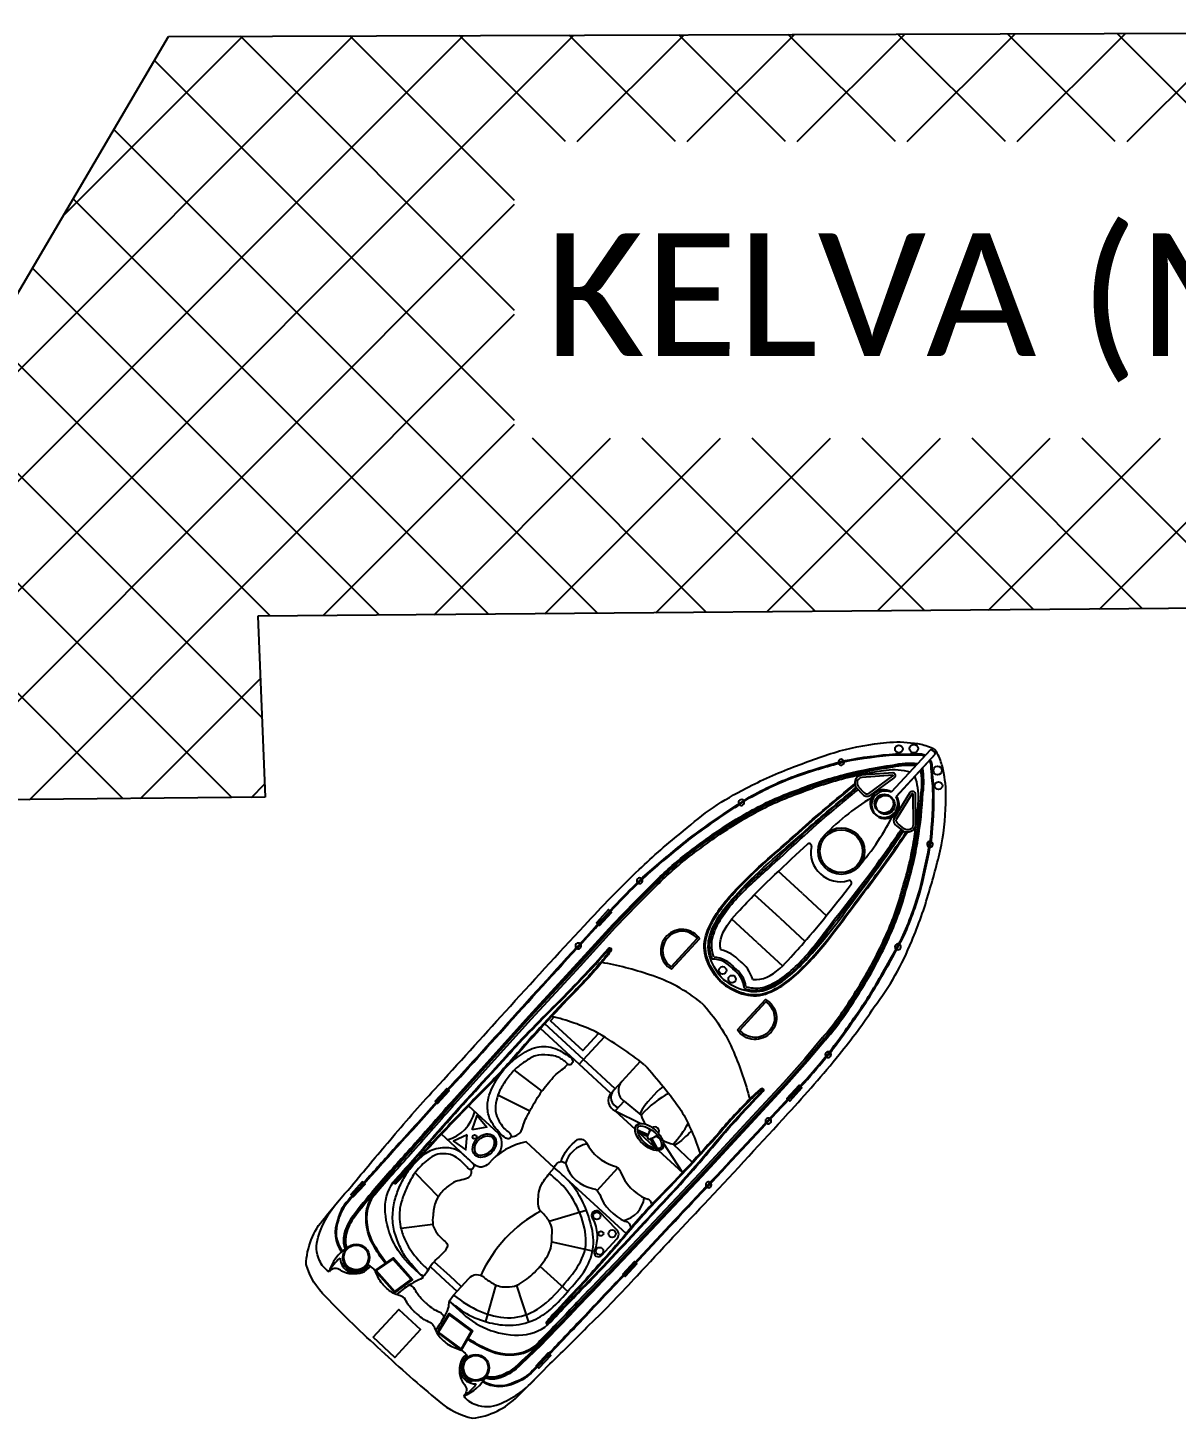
# Model space of a CAD drawing. Header units: metres. Extents: x 261354 to 266452, y 2168453 to 2172813.
# Drawn here: x 261950.1 to 262043.9, y 2168821.2 to 2168934.7 of the extents above; entities that cross this region are included whole.
import ezdxf

# ---------------------------------------------------------------- set-up
doc = ezdxf.new("R2010")
doc.units = ezdxf.units.M
doc.layers.add('PORT', color=5, linetype='Continuous')
doc.styles.get("Standard").update_dxf_attribs({"font": 'calibri.ttf'})

msp = doc.modelspace()

# ---------------------------------------------------------------- linework, layer by layer
at = {"color": 32, "true_color": 0xcd6928}
for p, q in [((262013.34, 2168864.01), (262011.36, 2168865.84)), ((262011.49, 2168862.01), (262009.42, 2168863.91)), ((262013.34, 2168864.01), (262015.32, 2168862.19)), ((262009.64, 2168860), (262007.57, 2168861.91)), ((262011.49, 2168862.01), (262013.56, 2168860.1)), ((262009.64, 2168860), (262011.71, 2168858.09)), ((261995.12, 2168850.07), (261991.95, 2168852.99)), ((261995.47, 2168850.45), (261992.3, 2168853.37)), ((261989.79, 2168849.57), (261992.07, 2168847.87)), ((261988.48, 2168847.56), (261991.09, 2168846.26)), ((261998.79, 2168847.05), (261998.06, 2168846.27)), ((261998.06, 2168846.27), (261999.69, 2168844.77)), ((261998.06, 2168846.27), (262000.16, 2168845.22)), ((262000.75, 2168844.3), (261999.88, 2168844.67)), ((262000.69, 2168844.16), (261999.92, 2168844.48)), ((262000.06, 2168844.42), (262001.21, 2168843.36)), ((262000.9, 2168843.97), (262001.3, 2168843.2)), ((262001.03, 2168844.04), (262001.48, 2168843.18)), ((262001.58, 2168843.02), (262003.54, 2168841.22)), ((262001.98, 2168843.65), (262003.54, 2168841.22)), ((261996.57, 2168839.75), (261998.28, 2168841.61)), ((261981.71, 2168841.21), (261983.61, 2168839.25)), ((261993.67, 2168841.1), (261998.94, 2168836.24)), ((261992.66, 2168837.24), (261995.69, 2168838.16)), ((261980.56, 2168836.68), (261983.17, 2168837)), ((261992.88, 2168835.56), (261996.2, 2168834.82)), ((261975.88, 2168833.9), (261975.81, 2168833.87)), ((261983.27, 2168833.94), (261984.54, 2168832.78)), ((261982.95, 2168833.54), (261984.19, 2168832.39)), ((261985.49, 2168831.9), (261984.54, 2168832.78)), ((261991.91, 2168833.57), (261994.18, 2168831.51)), ((261985.14, 2168831.52), (261984.19, 2168832.39)), ((261988.3, 2168832.04), (261987.46, 2168829.05)), ((261989.99, 2168832.01), (261990.98, 2168829.01)), ((261986.37, 2168824.24), (261986.34, 2168824.16))]:
    msp.add_line(p, q, dxfattribs=at)
for points in [[(261978.94, 2168826.7, -0.01736), (261974.42, 2168831.07, -0.12634), (261972.81, 2168833.7, -0.172899), (261974.31, 2168837.51, -0.013884), (261976.52, 2168840.11, -0.008973), (261979.65, 2168843.84, -0.01509), (261983.32, 2168848.03, 0.002245), (261989.09, 2168854.38, -0.003342), (261995.54, 2168861.4, -0.016984), (262000, 2168865.96, -0.024546), (262003.64, 2168869.12, -0.067942), (262008.74, 2168872.6, -0.033948), (262012.63, 2168874.34, -0.022001), (262016.38, 2168875.65, -0.042872), (262020.21, 2168876.34, -0.059514), (262022.46, 2168876.29, -0.046364), (262023.55, 2168876.05, -0.104882), (262024.15, 2168875.74, -0.104882)], [(261978.94, 2168826.7, 0.01736), (261983.66, 2168822.55, 0.12634), (261986.41, 2168821.16, 0.172899), (261990.09, 2168822.96, 0.013884), (261992.5, 2168825.38, 0.008973), (261995.96, 2168828.8, 0.01509), (261999.84, 2168832.79, -0.002245), (262005.71, 2168839.06, 0.003342), (262012.18, 2168846.06, 0.016984), (262016.36, 2168850.87, 0.024546), (262019.21, 2168854.75, 0.067942), (262022.27, 2168860.12, 0.033948), (262023.69, 2168864.15, 0.022001), (262024.7, 2168867.98, 0.042872), (262025.07, 2168871.86, 0.059514), (262024.84, 2168874.1, 0.046364), (262024.51, 2168875.16, 0.104882), (262024.15, 2168875.74, 0.104882)], [(261980.4, 2168843.61, 0.006425), (261983.91, 2168847.52, 0.002217), (261989.67, 2168853.86, -0.003368), (261996.14, 2168860.95, -0.024633), (262000.32, 2168865.33, -0.015037), (262003.37, 2168867.91, -0.025439), (262005.14, 2168869.27, -0.013843), (262008.99, 2168871.87, -0.040266), (262012.94, 2168873.7, -0.016729), (262016.84, 2168874.87, -0.029739), (262020.95, 2168875.41, 0.01525), (262022.9, 2168875.42, -0.132389), (262023.25, 2168875.36, -0.028442), (262023.38, 2168875.29, -0.028442)], [(261980.46, 2168843.56, 0.006424), (261983.97, 2168847.47, 0.002217), (261989.73, 2168853.81, -0.003368), (261996.2, 2168860.9, -0.024633), (262000.37, 2168865.27, -0.015038), (262003.42, 2168867.85, -0.025461), (262005.19, 2168869.21, -0.013839), (262009.03, 2168871.81, -0.040238), (262012.97, 2168873.63, -0.016715), (262016.85, 2168874.79, -0.029693), (262020.95, 2168875.34, 0.015234), (262022.9, 2168875.34, -0.134036), (262023.22, 2168875.29, -0.024879), (262023.32, 2168875.24, -0.024879)], [(261995.62, 2168829.58, -0.006424), (261999.23, 2168833.39, -0.002217), (262005.08, 2168839.65, 0.003368), (262011.63, 2168846.68, 0.024633), (262015.65, 2168851.19, 0.015038), (262017.97, 2168854.44, 0.025461), (262019.18, 2168856.31, 0.013839), (262021.46, 2168860.35, 0.040238), (262022.95, 2168864.42, 0.016715), (262023.8, 2168868.39, 0.029693), (262024.01, 2168872.52, -0.015234), (262023.86, 2168874.46, 0.134036), (262023.78, 2168874.77, 0.024879), (262023.72, 2168874.87, 0.024879)], [(261995.68, 2168829.53, -0.006425), (261999.29, 2168833.34, -0.002217), (262005.14, 2168839.6, 0.003368), (262011.69, 2168846.62, 0.024633), (262015.71, 2168851.14, 0.015037), (262018.04, 2168854.4, 0.025439), (262019.25, 2168856.27, 0.013843), (262021.53, 2168860.32, 0.040266), (262023.03, 2168864.4, 0.016729), (262023.88, 2168868.38, 0.029739), (262024.09, 2168872.52, -0.01525), (262023.94, 2168874.46, 0.132389), (262023.84, 2168874.81, 0.028442), (262023.77, 2168874.93, 0.028442)], [(262001.26, 2168864.93, -0.031596), (262003.91, 2168867.27, -0.004928), (262005.8, 2168868.67, -0.02844), (262009.28, 2168870.84, -0.042875), (262013.04, 2168872.51, -0.035347), (262016.96, 2168873.77, -0.024093), (262020.72, 2168874.5, -0.079837), (262022.76, 2168874.63)], [(262001.32, 2168864.87, -0.031592), (262003.96, 2168867.2, -0.004926), (262005.84, 2168868.61, -0.028436), (262009.31, 2168870.77, -0.042895), (262013.07, 2168872.44, -0.035363), (262016.98, 2168873.7, -0.024111), (262020.73, 2168874.42, -0.077658), (262022.69, 2168874.56, -0.077658)], [(262001.37, 2168864.82, -0.031588), (262004, 2168867.14, -0.004924), (262005.89, 2168868.55, -0.028433), (262009.35, 2168870.71, -0.042917), (262013.1, 2168872.37, -0.035379), (262017, 2168873.63, -0.02413), (262020.74, 2168874.35, -0.075408), (262022.63, 2168874.48, -0.075408)], [(262001.48, 2168864.71, -0.031581), (262004.1, 2168867.02, -0.00492), (262005.98, 2168868.42, -0.028426), (262009.42, 2168870.57, -0.042959), (262013.15, 2168872.23, -0.035411), (262017.03, 2168873.48, -0.028829), (262020.18, 2168874.09, -0.092336), (262022.14, 2168873.95, -0.080328)], [(262014.99, 2168852.25, 0.031581), (262017.09, 2168855.04, 0.00492), (262018.33, 2168857.03, 0.028426), (262020.19, 2168860.64, 0.042959), (262021.54, 2168864.49, 0.035411), (262022.47, 2168868.46, 0.028829), (262022.82, 2168871.65, 0.092336), (262022.54, 2168873.59, 0.080328)], [(262015.11, 2168852.15, 0.031588), (262017.22, 2168854.96, 0.004924), (262018.46, 2168856.95, 0.028433), (262020.33, 2168860.58, 0.042917), (262021.69, 2168864.45, 0.035379), (262022.62, 2168868.44, 0.02413), (262023.04, 2168872.23, 0.075408), (262023.02, 2168874.12, 0.075408)], [(262015.17, 2168852.1, 0.031592), (262017.28, 2168854.92, 0.004926), (262018.53, 2168856.91, 0.028436), (262020.4, 2168860.55, 0.042895), (262021.76, 2168864.43, 0.035363), (262022.7, 2168868.43, 0.024111), (262023.12, 2168872.22, 0.077658), (262023.09, 2168874.19, 0.077658)], [(262015.23, 2168852.05, 0.031596), (262017.35, 2168854.88, 0.004928), (262018.59, 2168856.87, 0.02844), (262020.47, 2168860.52, 0.042875), (262021.84, 2168864.41, 0.035347), (262022.78, 2168868.41, 0.024093), (262023.19, 2168872.22, 0.079837), (262023.16, 2168874.26)], [(262017.79, 2168872.6), (262018.22, 2168872.15, 0.382221), (262018.88, 2168872.02), (262020.81, 2168873.43, 0.786544), (262020.74, 2168873.86), (262018.17, 2168873.67, 0.616464), (262017.79, 2168872.6, 3.844907)], [(262021.54, 2168869.15), (262021.05, 2168869.53, -0.382221), (262020.87, 2168870.18), (262022.12, 2168872.22, -0.786544), (262022.55, 2168872.19), (262022.58, 2168869.61, -0.616464), (262021.54, 2168869.15, -3.844907)], [(262001.26, 2168864.93), (261999.65, 2168863.33), (261997.83, 2168861.44), (261994.95, 2168858.28), (261990.98, 2168853.97), (261984.68, 2168846.98, -0.002601), (261981.3, 2168843.15, 0.004411), (261978.42, 2168839.89, 0.013009), (261976.55, 2168837.56, 0.113396), (261975.88, 2168836.01, 0.146005), (261976, 2168834.98, 1.595219)], [(262001.32, 2168864.87), (261999.7, 2168863.28), (261997.89, 2168861.39), (261995.01, 2168858.23), (261991.03, 2168853.92), (261984.74, 2168846.93, -0.002601), (261981.36, 2168843.1, 0.004411), (261978.48, 2168839.84, 0.013003), (261976.61, 2168837.52, 0.113337), (261975.96, 2168835.99, 0.144821), (261976.07, 2168835.03, 0.138987)], [(262001.37, 2168864.82), (261999.76, 2168863.23), (261997.94, 2168861.34), (261995.07, 2168858.18), (261991.09, 2168853.87), (261984.8, 2168846.88, -0.002601), (261981.41, 2168843.05, 0.00441), (261978.54, 2168839.79, 0.012997), (261976.67, 2168837.47, 0.113276), (261976.04, 2168835.98, 0.142458), (261976.13, 2168835.07, 0.142458)], [(262001.48, 2168864.71), (261999.87, 2168863.12), (261998.05, 2168861.23), (261995.18, 2168858.08), (261991.2, 2168853.76), (261984.91, 2168846.78, -0.002601), (261981.53, 2168842.94, 0.00441), (261978.66, 2168839.69, 0.002867), (261978.24, 2168839.19, 0.002867)], [(262002.66, 2168857.83), (262004.95, 2168860.31, 0.483063), (262002.27, 2168860.54, 0.50024), (262002.66, 2168857.83, 0.418424)], [(261982.41, 2168832.64), (261981.39, 2168833.58, -0.202722), (261979.26, 2168838.32, -0.178768), (261980.13, 2168840.69, 0.010028), (261983.29, 2168844.27, -0.005356), (261988.58, 2168850.1, -0.016605), (261992.97, 2168854.72, 0.018921), (261997.51, 2168859.53, -0.925873), (261997.72, 2168859.38, -0.041202), (261997.01, 2168858.44, -0.024461), (261994.45, 2168855.65, 0.012888), (261989.53, 2168850.25, -0.019359), (261986.57, 2168847.17, 0.002375), (261983.15, 2168843.6, -0.006386), (261981.03, 2168841.27, -0.013656), (261980.17, 2168840.35, -0.862706), (261979.97, 2168840.49, 0.648089)], [(261980.04, 2168840.45, -0.016488), (261980.18, 2168840.64, 0.010023), (261983.34, 2168844.22, -0.005356), (261988.64, 2168850.05, -0.016607), (261993.02, 2168854.67, 0.018921), (261997.57, 2168859.48, 0.01143), (261997.57, 2168859.48, -0.913283), (261997.66, 2168859.42, -0.041174), (261996.95, 2168858.49, -0.024478), (261994.39, 2168855.71, 0.012889), (261989.47, 2168850.3, -0.019362), (261986.52, 2168847.22, 0.002377), (261983.09, 2168843.65, -0.006391), (261980.97, 2168841.32, -0.013664), (261980.11, 2168840.41, 0.000701), (261980.11, 2168840.41, -0.819976), (261980.04, 2168840.45, -0.819976)], [(262005.1, 2168855.08, 0.096403), (262000.86, 2168857.37, 0.040538), (261996.95, 2168858.37, 1.92312)], [(262008.04, 2168852.87), (262010.33, 2168855.35, -0.483063), (262010.78, 2168852.69, -0.50024), (262008.04, 2168852.87, -0.418424)], [(262005.1, 2168855.08, -0.096403), (262007.73, 2168851.04, -0.040538), (262009.04, 2168847.22, -1.92312)], [(262000.45, 2168850.03, 0.033687), (261996.48, 2168852.71, 0.051879), (261992.85, 2168853.97, 1.92312)], [(262015.23, 2168852.05), (262013.77, 2168850.31), (262012.03, 2168848.35), (262009.12, 2168845.22), (262005.14, 2168840.91), (261998.69, 2168834.07, 0.002601), (261995.14, 2168830.39, -0.004411), (261992.13, 2168827.26, -0.013009), (261989.96, 2168825.2, -0.113396), (261988.46, 2168824.41, -0.146005), (261987.43, 2168824.44, -1.595219)], [(262015.17, 2168852.1), (262013.71, 2168850.36), (262011.98, 2168848.4), (262009.06, 2168845.28), (262005.09, 2168840.96), (261998.63, 2168834.12, 0.002601), (261995.09, 2168830.44, -0.004411), (261992.08, 2168827.31, -0.013003), (261989.91, 2168825.26, -0.113337), (261988.44, 2168824.48, -0.144821), (261987.47, 2168824.51, -0.138987)], [(262015.11, 2168852.15), (262013.66, 2168850.41), (262011.92, 2168848.45), (262009.01, 2168845.33), (262005.03, 2168841.01), (261998.58, 2168834.17, 0.002601), (261995.03, 2168830.49, -0.00441), (261992.02, 2168827.36, -0.012997), (261989.86, 2168825.31, -0.113276), (261988.42, 2168824.56, -0.142458), (261987.51, 2168824.58, -0.142458)], [(262014.99, 2168852.25), (262013.54, 2168850.51), (262011.81, 2168848.55), (262008.89, 2168845.43), (262004.92, 2168841.12), (261998.47, 2168834.28, 0.002601), (261994.92, 2168830.6, -0.00441), (261991.91, 2168827.47, -0.002867), (261991.45, 2168827.01, -0.002867)], [(262000.09, 2168850.28), (261998.59, 2168848.65, 0.462925), (261998.79, 2168847.05), (262000.17, 2168845.92)], [(262000.45, 2168850.03, -0.033687), (262003.44, 2168846.29, -0.051879), (262004.99, 2168842.78, -1.92312)], [(261998.59, 2168848.65), (261997.94, 2168847.94, 0.545737), (261998.3, 2168846.53, 0.282905)], [(261984.48, 2168830.73), (261985.6, 2168829.7, 0.202722), (261990.5, 2168827.96, 0.178768), (261992.79, 2168829.02, -0.010028), (261996.1, 2168832.46, 0.005356), (262001.48, 2168838.21, 0.016605), (262005.73, 2168842.96, -0.018921), (262010.15, 2168847.87, 0.925873), (262009.99, 2168848.07, 0.041202), (262009.11, 2168847.29, 0.024461), (262006.54, 2168844.5, -0.012888), (262001.56, 2168839.16, 0.019359), (261998.72, 2168835.97, -0.002375), (261995.44, 2168832.26, 0.006386), (261993.29, 2168829.97, 0.013656), (261992.45, 2168829.03, 0.862706), (261992.6, 2168828.85, -0.648089)], [(261992.56, 2168828.91, 0.016488), (261992.73, 2168829.07, -0.010023), (261996.04, 2168832.51, 0.005356), (262001.43, 2168838.26, 0.016607), (262005.67, 2168843.01, -0.018921), (262010.1, 2168847.93, -0.01143), (262010.1, 2168847.93, 0.913283), (262010.04, 2168848.01, 0.041174), (262009.17, 2168847.23, 0.024478), (262006.6, 2168844.45, -0.012889), (262001.61, 2168839.11, 0.019362), (261998.78, 2168835.92, -0.002377), (261995.5, 2168832.21, 0.006391), (261993.35, 2168829.91, 0.013664), (261992.5, 2168828.98, -0.000701), (261992.5, 2168828.98, 0.819976), (261992.56, 2168828.91, 0.819976)], [(261997.94, 2168847.94), (261997.7, 2168847.69, 0.516839), (261998.06, 2168846.27, 0.282905)], [(261986.08, 2168846.66), (261988.49, 2168844.45, -0.406088), (261988.23, 2168842.47)], [(261993.06, 2168841.61), (261990.77, 2168843.73, 0.158322), (261987.72, 2168841.97, -0.417676), (261986.56, 2168841.86), (261983.86, 2168844.35)], [(261993.63, 2168842.13, -0.164009), (261994.98, 2168843.91, -0.407559), (261995.71, 2168843.64, 0.20466), (261997.92, 2168841.78, -0.28657), (261998.5, 2168841.27, 0.198759), (262000.55, 2168839.1, -0.45148), (262001, 2168838.51, -1.463971)], [(261980.4, 2168843.61, -0.002942), (261977.85, 2168840.77, 0.002013), (261976.24, 2168838.95, 0.130442), (261975.39, 2168837.38, 0.261246), (261975.71, 2168834.74, 0.209197)], [(261980.46, 2168843.56, -0.002941), (261977.91, 2168840.72, 0.002014), (261976.3, 2168838.89, 0.130992), (261975.46, 2168837.36, 0.261832), (261975.77, 2168834.78, 0.261832)], [(261984.48, 2168830.73), (261984.86, 2168831.22), (261986.11, 2168832.58, -0.448043), (261987.34, 2168832.64, 0.025561), (261988.14, 2168832.12, 0.15676), (261989.22, 2168831.9, 0.144288), (261990.03, 2168832.03, 0.079427), (261991.3, 2168832.92, 0.054179), (261992.42, 2168834.25, 0.127294), (261992.88, 2168835.58, -0.025195), (261992.91, 2168836.54, 0.112656), (261992.66, 2168837.25, 0.061652), (261992.07, 2168837.98, -0.222278), (261991.77, 2168838.68, -0.049109), (261991.8, 2168839.41, -0.09997), (261992, 2168840.18, -0.045992), (261992.67, 2168841.14), (261993.06, 2168841.61)], [(261993.06, 2168841.61, -0.291269), (261993.64, 2168842.13, -0.299867), (261994.05, 2168841.84, 0.273478), (261996.21, 2168839.92, -0.28657), (261996.79, 2168839.42, 0.198759), (261998.85, 2168837.25, -0.45148), (261999.29, 2168836.65, -1.463971)], [(261979.34, 2168833.86, -0.043334), (261978.35, 2168835.38, -0.18333), (261977.85, 2168838.25, -0.123985), (261978.92, 2168840.12, 0.015377), (261979.87, 2168841.31)], [(261979.27, 2168833.82, -0.043195), (261978.28, 2168835.34, -0.183415), (261977.78, 2168838.27, -0.094511), (261978.52, 2168839.77)], [(261974.69, 2168833.12, -0.164393), (261973.91, 2168834.04, -0.188684), (261973.79, 2168835.94, -0.10758), (261975.52, 2168838.98)], [(261995.68, 2168829.53, 0.002942), (261993.05, 2168826.76, -0.002013), (261991.36, 2168825.01, -0.130442), (261989.87, 2168824.03, -0.261246), (261987.21, 2168824.13, -0.209197)], [(261995.62, 2168829.58, 0.002941), (261992.99, 2168826.81, -0.002014), (261991.31, 2168825.06, -0.130992), (261989.84, 2168824.1, -0.261832), (261987.25, 2168824.19, -0.261832)], [(261986.04, 2168827.68, 0.043334), (261987.63, 2168826.82, 0.18333), (261990.54, 2168826.55, 0.123985), (261992.31, 2168827.77, -0.015377), (261993.42, 2168828.81)], [(261986, 2168827.61, 0.043195), (261987.6, 2168826.75, 0.183415), (261990.56, 2168826.48, 0.094511), (261992, 2168827.34)], [(261985.68, 2168822.98, 0.164393), (261986.66, 2168822.28, 0.188684), (261988.57, 2168822.31, 0.10758), (261991.45, 2168824.29)]]:
    msp.add_lwpolyline(points, format="xyb", dxfattribs=at)
for points in [[(262023.8, 2168875.75), (262020.59, 2168872.28)], [(262020.62, 2168872.3), (262023.8, 2168875.75)], [(262024.19, 2168875.39), (262020.99, 2168871.91)], [(262021.01, 2168871.94), (262024.19, 2168875.39)], [(261997.62, 2168862.6), (261997.52, 2168862.69), (261996.53, 2168861.62), (261996.63, 2168861.52)], [(261996.69, 2168861.47), (261996.76, 2168861.4), (261997.76, 2168862.47), (261997.67, 2168862.55)], [(261993.05, 2168853.92), (261992.78, 2168853.62), (261995.41, 2168851.2), (261996.7, 2168852.58)], [(261997.7, 2168847.69), (261995.12, 2168850.07), (261997.18, 2168852.3)], [(261998.05, 2168848.07), (261995.47, 2168850.45)], [(261984.36, 2168848.02), (261984.29, 2168848.08), (261983.34, 2168847.05), (261983.43, 2168846.97)], [(261983.49, 2168846.92), (261983.54, 2168846.87), (261984.49, 2168847.9), (261984.42, 2168847.96)], [(262012.15, 2168847.21), (262012.08, 2168847.28), (262013.07, 2168848.36), (262013.15, 2168848.28)], [(262013.21, 2168848.23), (262013.3, 2168848.14), (262012.31, 2168847.06), (262012.21, 2168847.16)], [(262002.78, 2168843.55), (262004.34, 2168842.08)], [(261977.51, 2168840.38), (261977.4, 2168840.47), (261976.45, 2168839.43), (261976.57, 2168839.32)], [(261976.63, 2168839.26), (261976.66, 2168839.23), (261977.62, 2168840.27), (261977.56, 2168840.32)], [(261998.73, 2168832.87), (261998.67, 2168832.92), (261999.62, 2168833.95), (261999.69, 2168833.89)], [(261999.74, 2168833.84), (261999.82, 2168833.77), (261998.87, 2168832.74), (261998.78, 2168832.82)], [(261991.65, 2168825.41), (261991.61, 2168825.45), (261992.57, 2168826.49), (261992.63, 2168826.43)], [(261992.69, 2168826.38), (261992.79, 2168826.29), (261991.83, 2168825.25), (261991.71, 2168825.36)]]:
    msp.add_lwpolyline(points, dxfattribs=at)
for points in [[(262017.93, 2168872.73), (262018.36, 2168872.27, 0.383069), (262018.77, 2168872.18), (262020.72, 2168873.61, 0.853636), (262020.73, 2168873.66), (262018.19, 2168873.48, 0.613527)], [(262021.66, 2168869.3), (262021.16, 2168869.69, -0.383069), (262021.04, 2168870.09), (262022.31, 2168872.15, -0.853636), (262022.36, 2168872.16), (262022.39, 2168869.61, -0.613527)], [(262002.63, 2168858.03), (262004.75, 2168860.33, 0.460147), (262002.38, 2168860.43, 0.47706)], [(262008.24, 2168852.86), (262010.36, 2168855.15, -0.460147), (262010.66, 2168852.8, -0.47706)], [(261996.75, 2168838.03, 0.917705), (261996.22, 2168837.44, -0.209704), (261996.37, 2168834.84, 0.850912), (261996.93, 2168834.45), (261998.18, 2168835.81, 0.435659), (261998.17, 2168836.56)]]:
    msp.add_lwpolyline(points, format="xyb", close=True, dxfattribs=at)
for points in [[(261986.37, 2168844.72), (261986.78, 2168845.87), (261987.57, 2168844.94)], [(261985.96, 2168844.29), (261984.85, 2168843.78), (261985.85, 2168843.07)], [(261980.05, 2168831.39), (261981.49, 2168832.47), (261979.91, 2168834.26), (261978.42, 2168833.22)], [(261980.06, 2168831.5), (261981.38, 2168832.48), (261979.9, 2168834.16), (261978.53, 2168833.21)], [(261978.28, 2168827.77), (261980.39, 2168830.05), (261982.16, 2168828.41), (261980.06, 2168826.13)], [(261983.53, 2168828.18), (261984.48, 2168829.71), (261986.4, 2168828.29), (261985.48, 2168826.71)], [(261983.63, 2168828.2), (261984.5, 2168829.6), (261986.3, 2168828.27), (261985.46, 2168826.82)]]:
    msp.add_lwpolyline(points, close=True, dxfattribs=at)
for centre, radius in [((262021.22, 2168875.81), 0.313), ((262022.45, 2168875.84), 0.349), ((262024.39, 2168874.05), 0.349), ((262024.46, 2168872.82), 0.313), ((262020.01, 2168871.35), 0.771), ((262020.12, 2168871.25), 0.771), ((262016.52, 2168867.47), 1.9), ((262016.52, 2168867.47), 1.9), ((262016.52, 2168867.47), 1.74), ((262016.52, 2168867.47), 1.74), ((262006.83, 2168857.73), 0.305), ((262007.6, 2168857.02), 0.305), ((261986.57, 2168844.13), 0.163), ((261996.55, 2168837.69), 0.304), ((261996.89, 2168836.24), 0.197), ((261997.81, 2168836.23), 0.304), ((261976.9, 2168834.29), 1.09), ((261976.9, 2168834.29), 1.01), ((261996.78, 2168834.81), 0.304), ((261986.67, 2168825.28), 1.09), ((261986.67, 2168825.28), 1.01)]:
    msp.add_circle(centre, radius, dxfattribs=at)
for centre, radius, start, end in [((262023.75, 2168875.3), 0.456, 11.2323, 83.4176), ((262023.75, 2168875.3), 0.456, 11.2323, 83.4176), ((262016.51, 2168874.73), 0.237, 27.5554, 182.6974), ((262016.51, 2168874.73), 0.237, 201.3352, 8.9176), ((262020.01, 2168871.35), 1.13, 57.2089, 29.6585), ((262020.12, 2168871.25), 1.13, 64.9914, 37.441), ((262008.36, 2168871.44), 0.237, 38.9408, 207.0365), ((262008.36, 2168871.44), 0.237, 225.6715, 20.3057), ((262029.55, 2168854.69), 20.14, 120.6523, 135.7231), ((262002.73, 2168879.42), 20.14, 318.9268, 333.9976), ((262013.89, 2168867.89), 0.202, 346.5196, 132.9873), ((262016.31, 2168867.34), 2.28, 167.2642, 229.0653), ((262023.76, 2168868.04), 0.237, 85.7323, 253.3147), ((262023.76, 2168868.04), 0.237, 271.9525, 67.0945), ((262016.41, 2168867.25), 2.28, 225.5846, 287.3857), ((262000.05, 2168865.05), 0.237, 48.6445, 219.0511), ((262000.05, 2168865.05), 0.237, 237.71, 29.9856), ((262017.16, 2168864.88), 0.202, 321.6626, 108.1303), ((261995.04, 2168859.73), 0.237, 52.355, 222.4542), ((261995.04, 2168859.73), 0.237, 241.1143, 33.6949), ((262021.14, 2168859.65), 0.237, 74.3442, 228.9784), ((262021.14, 2168859.65), 0.237, 247.6134, 55.7091), ((262005.98, 2168856.51), 2.15, 38.6134, 89.8205), ((262005.98, 2168856.51), 2.3, 38.6134, 86.3632), ((262006.08, 2168856.57), 2.89, 41.5985, 78.2008), ((262006.46, 2168856.07), 2.15, 4.8294, 56.0365), ((262006.46, 2168856.07), 2.3, 8.2867, 56.0365), ((262006.51, 2168856.18), 2.89, 16.4491, 53.0514), ((262015.45, 2168850.85), 0.237, 64.6643, 216.9399), ((262015.45, 2168850.85), 0.237, 235.5988, 46.0054), ((261983.54, 2168846.92), 3.12, 284.7935, 346.681), ((262003.55, 2168847.01), 3.55, 197.9499, 211.3009), ((262010.56, 2168845.43), 0.237, 60.955, 213.5355), ((262010.56, 2168845.43), 0.237, 232.1957, 42.2948), ((262000.84, 2168844.12), 0.166, 137.3249, 317.3249), ((262001.94, 2168843.99), 1.24, 142.9275, 168.9203), ((262003.55, 2168847.01), 3.55, 217.2741, 221.514), ((262000.63, 2168845.2), 1.24, 285.7296, 313.3696), ((262001.94, 2168843.99), 1.24, 133.4404, 133.7097), ((262001.29, 2168844.6), 0.347, 328.1272, 126.4728), ((262003.55, 2168847.01), 3.55, 232.2274, 238.5668), ((262000.63, 2168845.2), 1.24, 320.9402, 321.2095), ((261996.16, 2168841.36), 2.24, 100.525, 164.7291), ((262003.55, 2168847.01), 3.55, 242.7591, 257.5149), ((262005.68, 2168840.22), 0.237, 58.5469, 214.7961), ((262005.68, 2168840.22), 0.237, 233.4203, 39.9227), ((261998.21, 2168839.47), 2.24, 283.9494, 352.0969), ((261997.26, 2168828.23), 11.17, 118.2245, 155.697), ((261978.06, 2168832.13), 3.52, 123.3206, 163.6562), ((261977.81, 2168831.51), 3.52, 129.4503, 152.6829), ((261976.9, 2168834.29), 1.32, 183.0975, 327.9991), ((261976.9, 2168834.29), 1.17, 201.0492, 327.9991), ((261986.67, 2168825.28), 1.32, 126.6508, 271.5524), ((261986.67, 2168825.28), 1.17, 126.6508, 253.6006), ((261984.42, 2168826.27), 3.52, 290.9937, 331.3293), ((261983.82, 2168825.97), 3.52, 301.967, 325.1996)]:
    msp.add_arc(centre, radius, start, end, dxfattribs=at)
for start_param, end_param in [(0.830012, 1.576846), (4.712389, 5.232342)]:
    msp.add_ellipse((262001.49, 2168844.74), major_axis=(2.81, 3.05), ratio=0.425319, start_param=start_param, end_param=end_param, dxfattribs=at)
for centre, major_axis, ratio in [((262000.84, 2168844.12), (1.04, -0.96), 0.533092), ((261987.37, 2168843.42), (0.771, 0.764), 0.758117)]:
    msp.add_ellipse(centre, major_axis=major_axis, ratio=ratio, dxfattribs=at)
for points, knots in [([(262006.67, 2168856.77), (262005.78, 2168857.74), (262005.08, 2168859.03), (262005.72, 2168861.65), (262006.54, 2168862.78), (262009.13, 2168865.75), (262011.14, 2168867.33), (262014.53, 2168870.41), (262016.04, 2168871.67), (262017.62, 2168872.96)], [0, 0, 0, 0, 0.0462196, 0.0462196, 0.0924392, 0.0924392, 0.1947325, 0.1947325, 0.2709084, 0.2709084, 0.2709084, 0.2709084]), ([(262006.72, 2168856.83), (262005.81, 2168857.82), (262005.15, 2168859.15), (262005.88, 2168861.81), (262006.76, 2168862.94), (262009.4, 2168865.89), (262011.4, 2168867.47), (262014.72, 2168870.47), (262016.14, 2168871.65), (262017.64, 2168872.87)], [0, 0, 0, 0, 0.0480884, 0.0480884, 0.0961768, 0.0961768, 0.1985377, 0.1985377, 0.2704106, 0.2704106, 0.2704106, 0.2704106]), ([(262006.89, 2168856.98), (262005.96, 2168858), (262005.37, 2168859.31), (262006.23, 2168861.96), (262007.17, 2168863.07), (262009.9, 2168866.03), (262011.93, 2168867.67), (262015.18, 2168870.55), (262016.46, 2168871.61), (262017.74, 2168872.66)], [0, 0, 0, 0, 0.0508337, 0.0508337, 0.1016674, 0.1016674, 0.2060328, 0.2060328, 0.2709084, 0.2709084, 0.2709084, 0.2709084]), ([(262005.98, 2168858.65), (262005.87, 2168858.93), (262005.55, 2168860.12), (262006.97, 2168863.1), (262010.43, 2168866.07), (262014.09, 2168869.58), (262016.72, 2168871.72), (262017.79, 2168872.6)], [0.0234044, 0.0234044, 0.0234044, 0.0234044, 0.0350942, 0.0739111, 0.138251, 0.2165713, 0.2709084, 0.2709084, 0.2709084, 0.2709084]), ([(262006.12, 2168858.8), (262005.94, 2168859.31), (262005.87, 2168859.82), (262006.27, 2168861.49), (262007.07, 2168862.6), (262008.68, 2168864.39), (262009.59, 2168865.17), (262012.27, 2168867.6), (262014.04, 2168869.29), (262016.56, 2168871.4), (262017.22, 2168871.94), (262017.89, 2168872.48)], [0.0248254, 0.0248254, 0.0248254, 0.0248254, 0.0474598, 0.0474598, 0.0949196, 0.0949196, 0.1423794, 0.1423794, 0.237299, 0.237299, 0.2709084, 0.2709084, 0.2709084, 0.2709084]), ([(262006.67, 2168856.77), (262007.7, 2168855.97), (262009.04, 2168855.38), (262011.6, 2168856.22), (262012.66, 2168857.14), (262015.42, 2168859.96), (262016.82, 2168862.08), (262019.62, 2168865.72), (262020.75, 2168867.32), (262021.91, 2168869)], [0, 0, 0, 0, 0.0462196, 0.0462196, 0.0924392, 0.0924392, 0.1947325, 0.1947325, 0.2709084, 0.2709084, 0.2709084, 0.2709084]), ([(262006.71, 2168856.83), (262007.78, 2168856), (262009.15, 2168855.45), (262011.75, 2168856.4), (262012.8, 2168857.37), (262015.53, 2168860.23), (262016.95, 2168862.36), (262019.66, 2168865.91), (262020.73, 2168867.43), (262021.82, 2168869.01)], [0, 0, 0, 0, 0.0480884, 0.0480884, 0.0961768, 0.0961768, 0.1985377, 0.1985377, 0.2704106, 0.2704106, 0.2704106, 0.2704106]), ([(262006.85, 2168857.02), (262007.95, 2168856.17), (262009.3, 2168855.69), (262011.87, 2168856.76), (262012.91, 2168857.79), (262015.63, 2168860.74), (262017.1, 2168862.91), (262019.7, 2168866.37), (262020.66, 2168867.74), (262021.6, 2168869.1)], [0, 0, 0, 0, 0.0508337, 0.0508337, 0.1016674, 0.1016674, 0.2060328, 0.2060328, 0.2709084, 0.2709084, 0.2709084, 0.2709084]), ([(262008.59, 2168856.25), (262008.87, 2168856.16), (262010.09, 2168855.93), (262012.95, 2168857.59), (262015.62, 2168861.28), (262018.82, 2168865.21), (262020.75, 2168868), (262021.54, 2168869.14)], [0.0234044, 0.0234044, 0.0234044, 0.0234044, 0.0350942, 0.0739111, 0.138251, 0.2165713, 0.2709084, 0.2709084, 0.2709084, 0.2709084]), ([(262008.73, 2168856.4), (262009.25, 2168856.26), (262009.77, 2168856.23), (262011.4, 2168856.76), (262012.44, 2168857.65), (262014.1, 2168859.4), (262014.79, 2168860.37), (262017, 2168863.24), (262018.54, 2168865.14), (262020.44, 2168867.82), (262020.93, 2168868.53), (262021.41, 2168869.23)], [0.0248254, 0.0248254, 0.0248254, 0.0248254, 0.0474598, 0.0474598, 0.0949196, 0.0949196, 0.1423794, 0.1423794, 0.237299, 0.237299, 0.2709084, 0.2709084, 0.2709084, 0.2709084]), ([(262006.68, 2168859.4), (262006.29, 2168860.95), (262008.18, 2168862.56), (262009.83, 2168864.38), (262012.18, 2168866.6), (262013.76, 2168868.04)], [0.0313661, 0.0313661, 0.0313661, 0.0313661, 0.1084744, 0.1084744, 0.1920729, 0.1920729, 0.1920729, 0.1920729]), ([(262009.29, 2168857), (262010.86, 2168856.74), (262012.31, 2168858.75), (262013.99, 2168860.54), (262016.02, 2168863.07), (262017.32, 2168864.76)], [0.0313661, 0.0313661, 0.0313661, 0.0313661, 0.1084744, 0.1084744, 0.1920729, 0.1920729, 0.1920729, 0.1920729]), ([(262001.77, 2168843.26), (262001.87, 2168843.38), (262001.88, 2168843.67), (262001.3, 2168844.69), (262000.25, 2168845.18), (261999.69, 2168844.84), (261999.99, 2168843.97), (262001.15, 2168843.15), (262001.63, 2168843.11), (262001.77, 2168843.26)], [0, 0, 0, 0, 1.031451, 1.031451, 2.992455, 2.992455, 4.95346, 4.95346, 6.283185, 6.283185, 6.283185, 6.283185]), ([(261988.04, 2168844.08), (261987.78, 2168844.33), (261987.13, 2168844.21), (261986.45, 2168843.33), (261986.53, 2168842.78), (261987.26, 2168842.51), (261987.92, 2168842.86), (261988.23, 2168843.64), (261988.19, 2168843.92), (261988.04, 2168844.08)], [0, 0, 0, 0, 1.743273, 1.743273, 3.486547, 3.486547, 5.22982, 5.22982, 6.283185, 6.283185, 6.283185, 6.283185]), ([(261984.86, 2168831.22), (261986.24, 2168830.13), (261987.71, 2168829.4), (261990.81, 2168829.32), (261992.18, 2168830.18), (261994.45, 2168832.74), (261995.65, 2168834.06), (261995.67, 2168837.03), (261994.97, 2168838.76), (261993.57, 2168840.39), (261993.14, 2168840.75), (261992.67, 2168841.14)], [0, 0, 0, 0, 0.0684102, 0.0684102, 0.1368204, 0.1368204, 0.2052306, 0.2052306, 0.2736407, 0.2736407, 0.2974604, 0.2974604, 0.2974604, 0.2974604]), ([(261982.54, 2168830.61), (261982.38, 2168830.75), (261982.12, 2168831), (261981.8, 2168831.45), (261981.62, 2168831.9), (261981.33, 2168832), (261981.22, 2168832.03)], [0, 0, 0, 0, 0.00840925, 0.01405459, 0.02148076, 0.02583256, 0.02583256, 0.02583256, 0.02583256]), ([(261982.54, 2168830.61), (261982.7, 2168830.46), (261982.97, 2168830.22), (261983.44, 2168829.94), (261983.9, 2168829.79), (261984.02, 2168829.52), (261984.07, 2168829.41)], [0, 0, 0, 0, 0.00840925, 0.01405459, 0.02148076, 0.02583256, 0.02583256, 0.02583256, 0.02583256])]:
    msp.add_open_spline(points, degree=3, knots=knots, dxfattribs=at)
for points in [[(261993.81, 2168850.4), (261994.05, 2168850.21), (261994.38, 2168850.02), (261994.6, 2168850.29), (261994.2, 2168850.76), (261993.14, 2168851.36), (261991.67, 2168851.46), (261990.23, 2168850.75), (261989.11, 2168849.79), (261988.11, 2168848.34), (261987.62, 2168846.7), (261987.82, 2168845.62), (261988.64, 2168844.44), (261989.13, 2168844.04), (261989.43, 2168843.99), (261989.54, 2168844.29), (261989.32, 2168844.54), (261988.58, 2168845.4), (261988.29, 2168846.21), (261988.35, 2168847.12), (261988.64, 2168847.94), (261989.23, 2168848.87), (261989.9, 2168849.68), (261990.67, 2168850.27), (261991.55, 2168850.76), (261992.55, 2168850.82), (261993.52, 2168850.58), (261993.81, 2168850.4)], [(261989.53, 2168844.15), (261989.92, 2168844.22), (261990.27, 2168844.46), (261990.57, 2168845.15), (261990.8, 2168845.71), (261991.26, 2168846.56), (261992.02, 2168847.8), (261992.49, 2168848.4), (261993, 2168849), (261993.45, 2168849.43), (261993.9, 2168849.77), (261994.2, 2168850.09)], [(261986.26, 2168841.46), (261986.27, 2168841.07), (261985.86, 2168840.71), (261985.19, 2168840.54), (261984.53, 2168840.2), (261983.75, 2168839.45), (261983.37, 2168838.77), (261983.18, 2168837.74), (261983.17, 2168836.96), (261983.62, 2168836.12), (261984.07, 2168835.67), (261984.35, 2168835.33), (261984.26, 2168834.99), (261983.77, 2168834.43), (261982.84, 2168833.36), (261982.39, 2168832.8), (261981.78, 2168833.3), (261980.84, 2168834.46), (261980.33, 2168835.5), (261979.94, 2168836.76), (261979.91, 2168838.13), (261980.16, 2168839.33), (261980.6, 2168840.39), (261981.18, 2168841.38), (261981.98, 2168842.28), (261982.96, 2168843.01), (261983.61, 2168843.22), (261984.31, 2168843.27), (261985.28, 2168842.99), (261985.75, 2168842.6), (261986.3, 2168842.09), (261986.52, 2168841.73), (261986.26, 2168841.46), (261985.96, 2168841.66), (261985.38, 2168842.23), (261984.79, 2168842.62), (261984.06, 2168842.76), (261983.41, 2168842.67), (261982.75, 2168842.27), (261981.76, 2168841.27), (261981.15, 2168840.25), (261980.72, 2168839.23), (261980.47, 2168838.31), (261980.44, 2168837.63), (261980.53, 2168836.79), (261980.84, 2168835.82), (261981.18, 2168835.16), (261981.67, 2168834.46), (261982.13, 2168833.92), (261982.47, 2168833.56), (261982.72, 2168833.27), (261982.65, 2168833.05)], [(261984.48, 2168830.73), (261985.91, 2168829.71), (261987.8, 2168828.96), (261989.48, 2168828.75), (261991.39, 2168829.17), (261992.79, 2168830.06), (261994.33, 2168831.69), (261995.77, 2168833.58), (261996.27, 2168835.41), (261995.93, 2168837.48), (261995.24, 2168839.14), (261994.11, 2168840.68), (261993.06, 2168841.61)], [(261981.76, 2168829.76), (261981.31, 2168830.22), (261981.06, 2168830.58), (261980.74, 2168831.05), (261980.28, 2168831.23), (261979.4, 2168831.76), (261978.72, 2168832.6), (261978.47, 2168833.14), (261978.25, 2168833.42), (261977.82, 2168833.71)], [(261977.03, 2168832.98), (261976.54, 2168832.94), (261975.71, 2168833.18), (261975.29, 2168833.39), (261974.92, 2168833.31), (261974.69, 2168833.12)], [(261982.41, 2168832.64), (261981.9, 2168832.41), (261981.26, 2168832.05), (261980.19, 2168831.26)], [(261984.48, 2168830.73), (261984.39, 2168830.11), (261984.09, 2168829.45), (261983.39, 2168828.32)], [(261981.76, 2168829.76), (261982.26, 2168829.35), (261982.63, 2168829.13), (261983.13, 2168828.85), (261983.35, 2168828.41), (261983.94, 2168827.57), (261984.84, 2168826.96), (261985.4, 2168826.75), (261985.7, 2168826.55), (261986.02, 2168826.15)], [(261985.35, 2168825.3), (261985.35, 2168824.81), (261985.66, 2168824.01), (261985.9, 2168823.6), (261985.85, 2168823.23), (261985.68, 2168822.98)]]:
    msp.add_spline(points, degree=3, dxfattribs=at)
for points in [[(262001.97, 2168848.26), (262001.27, 2168847.7), (262000.59, 2168846.96), (262000.06, 2168846.02)], [(262004.28, 2168844.63), (262003.89, 2168844.2), (262003.42, 2168843.79), (262002.88, 2168843.42)]]:
    msp.add_open_spline(points, degree=3, dxfattribs=at)
at = {"layer": 'PORT'}
for p, q in [((261961.57, 2168933.99), (262174.09, 2168934.7)), ((261924.79, 2168871.42), (261961.57, 2168933.99)), ((262053.36, 2168887.37), (261968.87, 2168886.65)), ((261968.87, 2168886.65), (261969.46, 2168871.87)), ((261969.46, 2168871.87), (261924.79, 2168871.42))]:
    msp.add_line(p, q, dxfattribs=at)
at = {"layer": 'PORT', "linetype": 'Continuous'}
for p, q in [((261927.32, 2168875.73), (261985.66, 2168934.07)), ((261932.07, 2168871.49), (261994.67, 2168934.1)), ((261940.13, 2168897.52), (261976.65, 2168934.04)), ((261952.94, 2168919.31), (261967.64, 2168934.01)), ((261989.84, 2168911.61), (261967.44, 2168934.01)), ((261989.84, 2168920.59), (261976.39, 2168934.04)), ((261994, 2168925.41), (261985.34, 2168934.07)), ((262002.98, 2168925.41), (261994.29, 2168934.1)), ((261994.96, 2168925.41), (262003.68, 2168934.13)), ((262011.96, 2168925.41), (262003.24, 2168934.13)), ((262003.94, 2168925.41), (262012.7, 2168934.16)), ((262020.94, 2168925.41), (262012.19, 2168934.16)), ((262012.92, 2168925.41), (262021.71, 2168934.19)), ((262029.92, 2168925.41), (262021.14, 2168934.19)), ((262021.9, 2168925.41), (262030.72, 2168934.22)), ((262038.9, 2168925.41), (262030.09, 2168934.22)), ((262030.88, 2168925.41), (262039.73, 2168934.25)), ((262047.88, 2168925.41), (262039.04, 2168934.25)), ((262039.87, 2168925.41), (262048.74, 2168934.28)), ((261989.84, 2168902.63), (261960.43, 2168932.04)), ((261996.6, 2168886.89), (261957.1, 2168926.39)), ((261941.14, 2168871.58), (261989.84, 2168920.29)), ((261987.7, 2168886.81), (261953.78, 2168920.73)), ((261978.8, 2168886.73), (261950.45, 2168915.08)), ((261950.21, 2168871.67), (261989.84, 2168911.31)), ((261969.89, 2168886.66), (261947.13, 2168909.42)), ((261969.2, 2168878.37), (261943.8, 2168903.76)), ((261974.21, 2168886.7), (261989.84, 2168902.33)), ((261983.27, 2168886.77), (261997.67, 2168901.18)), ((262005.51, 2168886.96), (261991.29, 2168901.18)), ((261992.32, 2168886.85), (262006.65, 2168901.18)), ((262014.41, 2168887.04), (262000.27, 2168901.18)), ((262001.38, 2168886.93), (262015.63, 2168901.18)), ((262023.32, 2168887.11), (262009.25, 2168901.18)), ((262010.44, 2168887), (262024.61, 2168901.18)), ((262032.22, 2168887.19), (262018.23, 2168901.18)), ((262019.49, 2168887.08), (262033.59, 2168901.18)), ((262041.13, 2168887.26), (262027.21, 2168901.18)), ((262028.55, 2168887.16), (262042.58, 2168901.18)), ((262050.03, 2168887.34), (262036.19, 2168901.18)), ((262037.61, 2168887.23), (262051.56, 2168901.18)), ((261966.75, 2168871.84), (261940.48, 2168898.11)), ((261957.86, 2168871.75), (261937.15, 2168892.45)), ((261959.28, 2168871.76), (261969.07, 2168881.56)), ((261968.35, 2168871.86), (261969.42, 2168872.93))]:
    msp.add_line(p, q, dxfattribs=at)

# ---------------------------------------------------------------- texts
msp.add_text('KELVA (MAHIM) PORT', height=10).set_placement((261992.34, 2168907.91))

doc.saveas('drawing.dxf')
